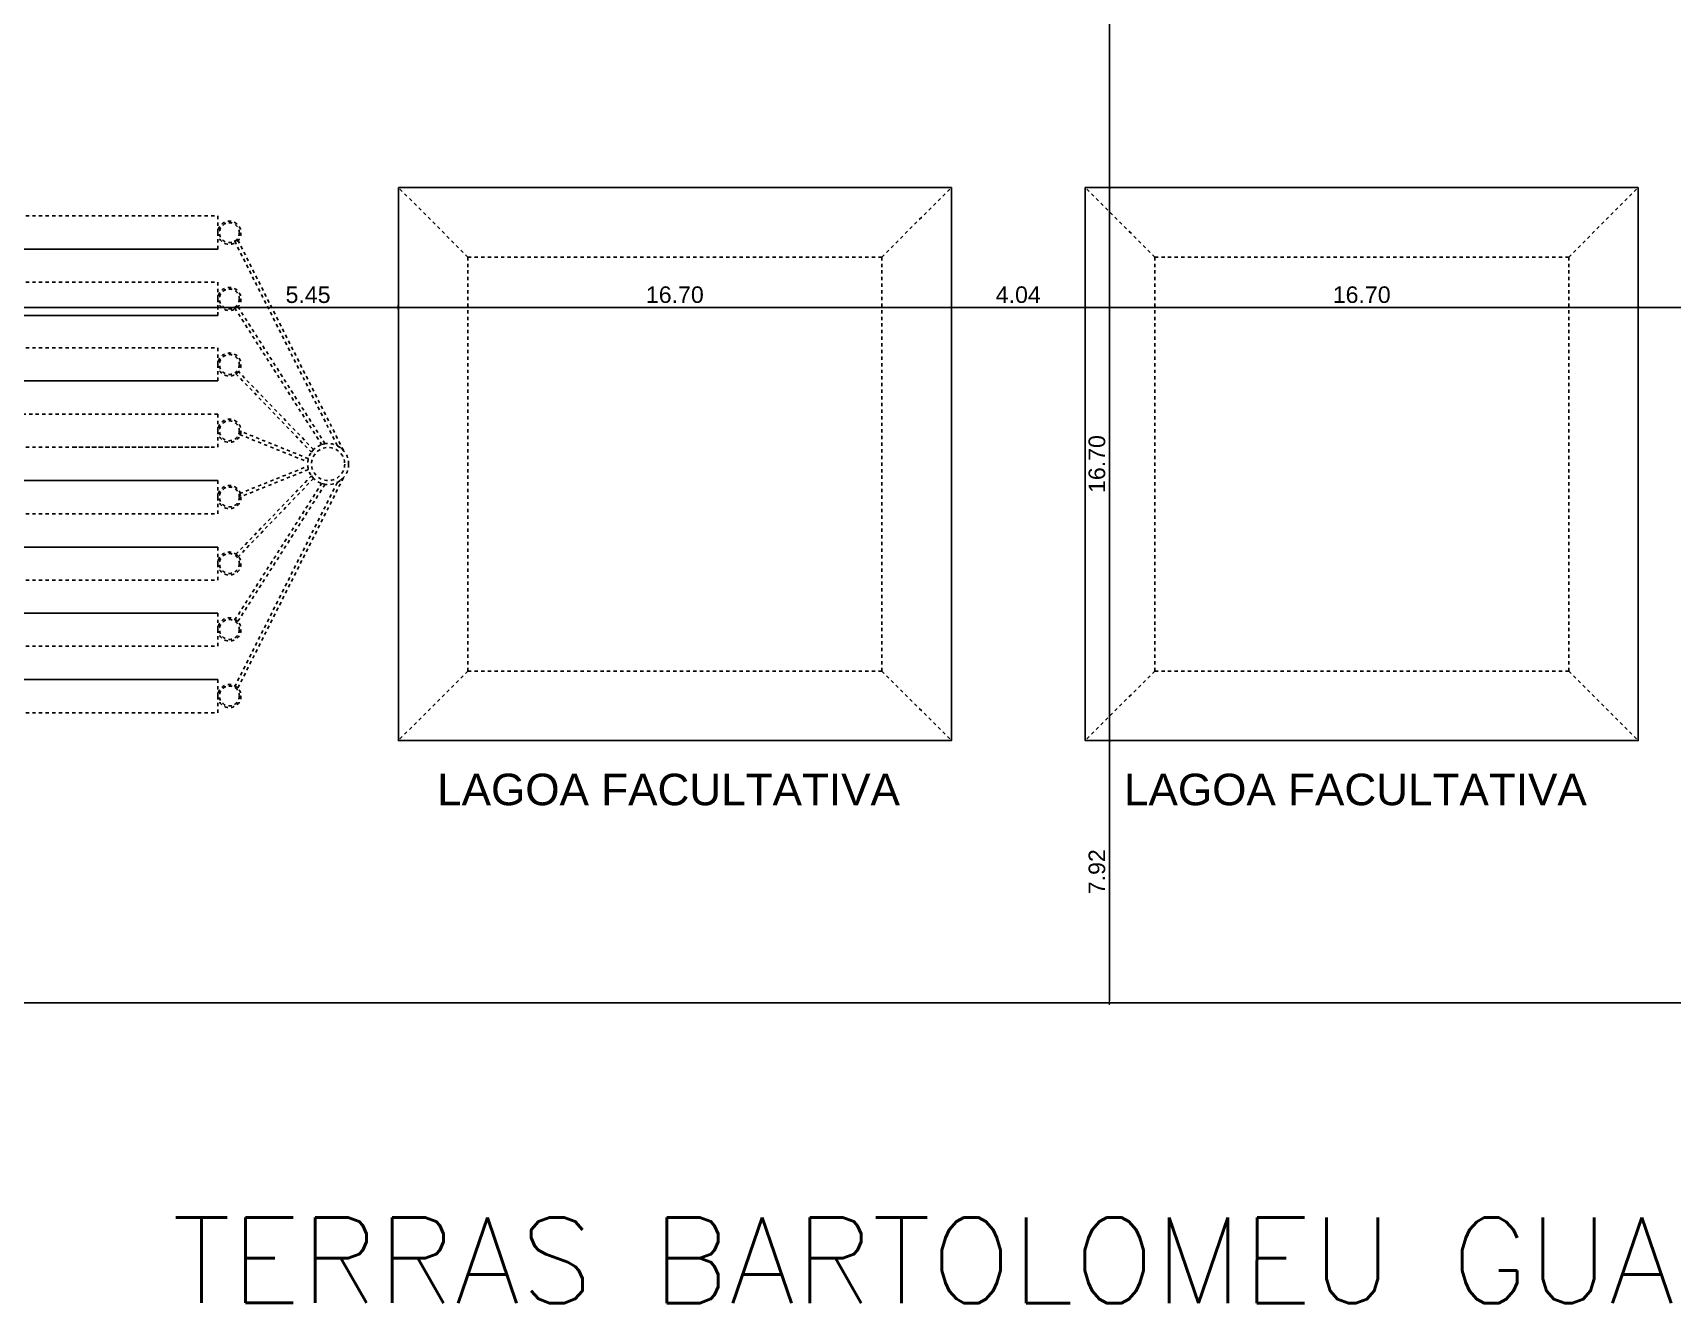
# Model space of a CAD drawing. Header units: millimetres. Extents: x 2823 to 2968, y 1352 to 1452.
# Drawn here: x 2871.81 to 2921.31, y 1352.84 to 1391.2 of the extents above; entities that cross this region are included whole.
import ezdxf

# ---------------------------------------------------------------- set-up
doc = ezdxf.new("R2010")
doc.units = ezdxf.units.MM
doc.header["$LTSCALE"] = 0.03
doc.linetypes.add('Dashed', pattern=[0.75, 0.5, -0.25])
doc.layers.add('A-COTAS', color=12, linetype='Continuous', lineweight=9)
doc.layers.add('A-PAREDE', color=5, linetype='Continuous', lineweight=30)
doc.layers.add('A-TEXTO1', color=7, linetype='Continuous', true_color=0x000000)
for name, color, linetype in [('A_PROJEÇÃO', 7, 'Dashed'), ('G_HACHURA', 9, 'Continuous'), ('IND_DIAMETRO', 7, 'Continuous'), ('LISTAGEM_TEXTO', 7, 'Continuous')]:
    doc.layers.add(name, color=color, linetype=linetype)
doc.styles.add('Arial', font='arial.ttf')
doc.styles.add('Century Gothic', font='arial.ttf')
doc.styles.get("Standard").update_dxf_attribs({"font": 'romans.shx'})
doc.dimstyles.new('COTA_250', dxfattribs={"dimscale": 250, "dimtxt": 0.002, "dimasz": 0.00025, "dimexe": 0.00075, "dimexo": 0.00075, "dimgap": 0.0005, "dimtad": 1, "dimzin": 4, "dimdsep": 46, "dimtxsty": 'Century Gothic', "dimblk": 'PU-Tick', "dimcen": 0.001, "dimdle": 0.00075, "dimse1": 1, "dimse2": 1, "dimclrd": 256, "dimclre": 256, "dimclrt": 256, "dimadec": 0, "dimazin": 0, "dimtfac": 1, "dimtix": 1, "dimtmove": 0, "dimatfit": 3, "dimldrblk": 'DOT', "dimfxl": 1, "dimarcsym": 0})

# ---------------------------------------------------------------- blocks, each defined once
blk = doc.blocks.new('PU-Tick')
for p, q in [((1, 0), (-1, 0)), ((0, -1), (0, 1))]:
    blk.add_line(p, q)
at = {"color": 0, "linetype": 'ByBlock', "const_width": 0.15}
blk.add_lwpolyline([(-0.5, -0.5), (0.5, 0.5)], dxfattribs=at)
blk = doc.blocks.new('*D111')
at = {"layer": 'A-COTAS', "lineweight": -2, "transparency": 16777216}
blk.add_line((2882.911, 1382.909), (2899.486, 1382.909), dxfattribs=at)
at = {"layer": 'Defpoints', "color": 0, "transparency": 16777216}
for p in [(2899.549, 1382.909), (2882.849, 1363.112), (2899.549, 1363.112)]:
    blk.add_point(p, dxfattribs=at)
at = {"layer": 'A-COTAS', "lineweight": -2, "transparency": 16777216, "xscale": 0.0625, "yscale": 0.0625, "zscale": 0.0625, "rotation": 180}
blk.add_blockref('PU-Tick', (2882.849, 1382.909), dxfattribs=at)
at = {"layer": 'A-COTAS', "lineweight": -2, "transparency": 16777216, "xscale": 0.0625, "yscale": 0.0625, "zscale": 0.0625}
blk.add_blockref('PU-Tick', (2899.549, 1382.909), dxfattribs=at)
at = {"layer": 'A-COTAS', "transparency": 16777216, "insert": (2891.199, 1383.289), "char_height": 0.5, "attachment_point": 5, "style": 'Century Gothic'}
blk.add_mtext('16.70', dxfattribs=at)
blk = doc.blocks.new('_Dot')
at = {"layer": 'G_HACHURA', "color": 0, "lineweight": -2}
blk.add_line((-0.5, 0), (-1, 0), dxfattribs=at)
at = {"layer": 'G_HACHURA', "color": 0, "const_width": 0.5}
blk.add_lwpolyline([(-0.25, 0, 1), (0.25, 0, 1)], format="xyb", close=True, dxfattribs=at)
blk = doc.blocks.new('*D112')
at = {"layer": 'A-COTAS', "lineweight": -2, "transparency": 16777216}
blk.add_line((2899.611, 1382.909), (2903.526, 1382.909), dxfattribs=at)
at = {"layer": 'Defpoints', "color": 0, "transparency": 16777216}
for p in [(2903.589, 1382.909), (2903.589, 1379.812), (2899.549, 1363.112)]:
    blk.add_point(p, dxfattribs=at)
at = {"layer": 'A-COTAS', "lineweight": -2, "transparency": 16777216, "xscale": 0.0625, "yscale": 0.0625, "zscale": 0.0625, "rotation": 180}
blk.add_blockref('PU-Tick', (2899.549, 1382.909), dxfattribs=at)
at = {"layer": 'A-COTAS', "lineweight": -2, "transparency": 16777216, "xscale": 0.0625, "yscale": 0.0625, "zscale": 0.0625}
blk.add_blockref('PU-Tick', (2903.589, 1382.909), dxfattribs=at)
at = {"layer": 'A-COTAS', "transparency": 16777216, "insert": (2901.569, 1383.289), "char_height": 0.5, "attachment_point": 5, "style": 'Century Gothic'}
blk.add_mtext('4.04', dxfattribs=at)
blk = doc.blocks.new('*D113')
at = {"layer": 'A-COTAS', "lineweight": -2, "transparency": 16777216}
blk.add_line((2903.651, 1382.909), (2920.226, 1382.909), dxfattribs=at)
at = {"layer": 'Defpoints', "color": 0, "transparency": 16777216}
for p in [(2920.289, 1382.909), (2903.589, 1379.812), (2920.289, 1379.812)]:
    blk.add_point(p, dxfattribs=at)
at = {"layer": 'A-COTAS', "lineweight": -2, "transparency": 16777216, "xscale": 0.0625, "yscale": 0.0625, "zscale": 0.0625, "rotation": 180}
blk.add_blockref('PU-Tick', (2903.589, 1382.909), dxfattribs=at)
at = {"layer": 'A-COTAS', "lineweight": -2, "transparency": 16777216, "xscale": 0.0625, "yscale": 0.0625, "zscale": 0.0625}
blk.add_blockref('PU-Tick', (2920.289, 1382.909), dxfattribs=at)
at = {"layer": 'A-COTAS', "transparency": 16777216, "insert": (2911.939, 1383.289), "char_height": 0.5, "attachment_point": 5, "style": 'Century Gothic'}
blk.add_mtext('16.70', dxfattribs=at)
blk = doc.blocks.new('*D114')
at = {"layer": 'A-COTAS', "lineweight": -2, "transparency": 16777216}
blk.add_line((2920.351, 1382.909), (2924.156, 1382.909), dxfattribs=at)
at = {"layer": 'Defpoints', "color": 0, "transparency": 16777216}
for p in [(2924.218, 1382.909), (2920.289, 1379.812), (2924.218, 1376.812)]:
    blk.add_point(p, dxfattribs=at)
at = {"layer": 'A-COTAS', "lineweight": -2, "transparency": 16777216, "xscale": 0.0625, "yscale": 0.0625, "zscale": 0.0625, "rotation": 180}
blk.add_blockref('PU-Tick', (2920.289, 1382.909), dxfattribs=at)
at = {"layer": 'A-COTAS', "lineweight": -2, "transparency": 16777216, "xscale": 0.0625, "yscale": 0.0625, "zscale": 0.0625}
blk.add_blockref('PU-Tick', (2924.218, 1382.909), dxfattribs=at)
at = {"layer": 'A-COTAS', "transparency": 16777216, "insert": (2922.254, 1383.289), "char_height": 0.5, "attachment_point": 5, "style": 'Century Gothic'}
blk.add_mtext('3.93', dxfattribs=at)
blk = doc.blocks.new('*D121')
at = {"layer": 'A-COTAS', "lineweight": -2, "transparency": 16777216}
blk.add_line((2882.786, 1382.909), (2877.461, 1382.909), dxfattribs=at)
at = {"layer": 'Defpoints', "color": 0, "transparency": 16777216}
for p in [(2877.398, 1382.909), (2877.398, 1378.934), (2882.849, 1363.112)]:
    blk.add_point(p, dxfattribs=at)
at = {"layer": 'A-COTAS', "lineweight": -2, "transparency": 16777216, "xscale": 0.0625, "yscale": 0.0625, "zscale": 0.0625, "rotation": 180}
blk.add_blockref('PU-Tick', (2877.398, 1382.909), dxfattribs=at)
at = {"layer": 'A-COTAS', "lineweight": -2, "transparency": 16777216, "xscale": 0.0625, "yscale": 0.0625, "zscale": 0.0625}
blk.add_blockref('PU-Tick', (2882.849, 1382.909), dxfattribs=at)
at = {"layer": 'A-COTAS', "transparency": 16777216, "insert": (2880.124, 1383.288), "char_height": 0.5, "attachment_point": 5, "style": 'Century Gothic'}
blk.add_mtext('5.45', dxfattribs=at)
blk = doc.blocks.new('*D122')
at = {"layer": 'A-COTAS', "lineweight": -2, "transparency": 16777216}
blk.add_line((2877.336, 1382.909), (2847.461, 1382.909), dxfattribs=at)
at = {"layer": 'Defpoints', "color": 0, "transparency": 16777216}
for p in [(2847.398, 1382.909), (2847.398, 1378.952), (2877.398, 1378.934)]:
    blk.add_point(p, dxfattribs=at)
at = {"layer": 'A-COTAS', "lineweight": -2, "transparency": 16777216, "xscale": 0.0625, "yscale": 0.0625, "zscale": 0.0625, "rotation": 180}
blk.add_blockref('PU-Tick', (2847.398, 1382.909), dxfattribs=at)
at = {"layer": 'A-COTAS', "lineweight": -2, "transparency": 16777216, "xscale": 0.0625, "yscale": 0.0625, "zscale": 0.0625}
blk.add_blockref('PU-Tick', (2877.398, 1382.909), dxfattribs=at)
at = {"layer": 'A-COTAS', "transparency": 16777216, "insert": (2862.398, 1383.289), "char_height": 0.5, "attachment_point": 5, "style": 'Century Gothic'}
blk.add_mtext('30.00', dxfattribs=at)
blk = doc.blocks.new('*D127')
at = {"layer": 'A-COTAS', "lineweight": -2, "transparency": 16777216}
blk.add_line((2904.326, 1386.465), (2904.326, 1369.89), dxfattribs=at)
at = {"layer": 'Defpoints', "color": 0, "transparency": 16777216}
for p in [(2904.772, 1386.527), (2904.326, 1369.827), (2905.036, 1369.827)]:
    blk.add_point(p, dxfattribs=at)
at = {"layer": 'A-COTAS', "lineweight": -2, "transparency": 16777216, "xscale": 0.0625, "yscale": 0.0625, "zscale": 0.0625}
for p, rotation in [((2904.326, 1386.527), 90), ((2904.326, 1369.827), 270)]:
    blk.add_blockref('PU-Tick', p, dxfattribs=dict(at, rotation=rotation))
at = {"layer": 'A-COTAS', "transparency": 16777216, "insert": (2903.946, 1378.177), "char_height": 0.5, "attachment_point": 5, "rotation": 90, "style": 'Century Gothic'}
blk.add_mtext('16.70', dxfattribs=at)
blk = doc.blocks.new('*D158')
at = {"layer": 'A-COTAS', "lineweight": -2, "transparency": 16777216}
blk.add_line((2904.326, 1416.271), (2904.326, 1386.59), dxfattribs=at)
at = {"layer": 'Defpoints', "color": 0, "transparency": 16777216}
for p in [(2904.85, 1416.334), (2904.326, 1386.527), (2905.458, 1386.527)]:
    blk.add_point(p, dxfattribs=at)
at = {"layer": 'A-COTAS', "lineweight": -2, "transparency": 16777216, "xscale": 0.0625, "yscale": 0.0625, "zscale": 0.0625}
for p, rotation in [((2904.326, 1416.334), 90), ((2904.326, 1386.527), 270)]:
    blk.add_blockref('PU-Tick', p, dxfattribs=dict(at, rotation=rotation))
at = {"layer": 'A-COTAS', "transparency": 16777216, "insert": (2903.946, 1401.431), "char_height": 0.5, "attachment_point": 5, "rotation": 90, "style": 'Century Gothic'}
blk.add_mtext('29.81', dxfattribs=at)
blk = doc.blocks.new('sanitario')
at = {"layer": 'A_PROJEÇÃO'}
for p, q in [((610447.697, 9201706.915), (610445.597, 9201709.015)), ((610460.197, 9201706.915), (610462.297, 9201709.015)), ((610468.437, 9201706.915), (610466.337, 9201709.015)), ((610480.937, 9201706.915), (610483.037, 9201709.015)), ((610410.146, 9201708.156), (610440.146, 9201708.156)), ((610440.146, 9201707.656), (610440.146, 9201708.156)), ((610440.146, 9201707.656), (610440.146, 9201708.137)), ((610440.146, 9201707.156), (610440.146, 9201707.656)), ((610440.146, 9201707.156), (610440.146, 9201707.656)), ((610410.146, 9201707.156), (610440.146, 9201707.156)), ((610410.146, 9201706.156), (610440.146, 9201706.156)), ((610440.146, 9201705.656), (610440.146, 9201706.156)), ((610440.146, 9201705.656), (610440.146, 9201706.137)), ((610440.146, 9201705.156), (610440.146, 9201705.656)), ((610440.146, 9201705.156), (610440.146, 9201705.656)), ((610410.146, 9201705.156), (610440.146, 9201705.156)), ((610410.146, 9201704.174), (610440.146, 9201704.174)), ((610440.146, 9201703.674), (610440.146, 9201704.174)), ((610440.146, 9201703.674), (610440.146, 9201704.156)), ((610440.146, 9201703.174), (610440.146, 9201703.674)), ((610440.146, 9201703.174), (610440.146, 9201703.674)), ((610410.146, 9201703.174), (610440.146, 9201703.174)), ((610440.146, 9201701.674), (610440.146, 9201702.174)), ((610440.146, 9201701.674), (610440.146, 9201702.156)), ((610440.146, 9201701.174), (610440.146, 9201701.674)), ((610440.146, 9201701.174), (610440.146, 9201701.674)), ((610410.146, 9201701.174), (610440.146, 9201701.174)), ((610435.785, 9201701.174), (610439.999, 9201701.174)), ((610410.146, 9201700.165), (610440.146, 9201700.165)), ((610440.146, 9201700.165), (610440.146, 9201699.665)), ((610440.146, 9201700.165), (610440.146, 9201699.665)), ((610440.146, 9201699.665), (610440.146, 9201699.165)), ((610440.146, 9201699.665), (610440.146, 9201699.184)), ((610410.146, 9201699.165), (610440.146, 9201699.165)), ((610410.146, 9201698.156), (610440.146, 9201698.156)), ((610440.146, 9201698.156), (610440.146, 9201697.656)), ((610440.146, 9201698.156), (610440.146, 9201697.656)), ((610440.146, 9201697.656), (610440.146, 9201697.156)), ((610440.146, 9201697.656), (610440.146, 9201697.175)), ((610410.146, 9201697.156), (610440.146, 9201697.156)), ((610410.146, 9201696.166), (610440.146, 9201696.166)), ((610440.146, 9201696.166), (610440.146, 9201695.666)), ((610440.146, 9201696.166), (610440.146, 9201695.666)), ((610440.146, 9201695.666), (610440.146, 9201695.166)), ((610440.146, 9201695.666), (610440.146, 9201695.185)), ((610410.146, 9201695.166), (610440.146, 9201695.166)), ((610410.146, 9201694.157), (610440.146, 9201694.157)), ((610440.146, 9201694.157), (610440.146, 9201693.657)), ((610440.146, 9201694.157), (610440.146, 9201693.657)), ((610447.697, 9201694.415), (610445.597, 9201692.315)), ((610460.197, 9201694.415), (610462.297, 9201692.315)), ((610468.437, 9201694.415), (610466.337, 9201692.315)), ((610480.937, 9201694.415), (610483.037, 9201692.315)), ((610440.146, 9201693.657), (610440.146, 9201693.157)), ((610440.146, 9201693.657), (610440.146, 9201693.176)), ((610410.146, 9201693.157), (610440.146, 9201693.157))]:
    blk.add_line(p, q, dxfattribs=at)
for points in [[(610443.939, 9201701.08), (610440.751, 9201707.429), (610440.703, 9201707.411), (610440.655, 9201707.394), (610443.757, 9201701.219), (610443.849, 9201701.162)], [(610447.697, 9201706.915), (610460.197, 9201706.915), (610460.197, 9201694.415), (610447.697, 9201694.415)], [(610480.937, 9201706.915), (610468.437, 9201706.915), (610468.437, 9201694.415), (610480.937, 9201694.415)], [(610443.385, 9201701.279), (610440.75, 9201705.419), (610440.705, 9201705.396), (610440.659, 9201705.373), (610443.281, 9201701.254)], [(610443.037, 9201701.102), (610440.772, 9201703.454), (610440.733, 9201703.421), (610440.694, 9201703.389), (610442.971, 9201701.024)], [(610442.879, 9201700.83), (610440.846, 9201701.65), (610440.826, 9201701.603), (610440.805, 9201701.557), (610442.86, 9201700.73)], [(610442.879, 9201700.5), (610440.846, 9201699.681), (610440.826, 9201699.728), (610440.805, 9201699.774), (610442.86, 9201700.6)], [(610443.939, 9201700.251), (610440.751, 9201693.902), (610440.703, 9201693.919), (610440.655, 9201693.937), (610443.757, 9201700.112), (610443.854, 9201700.174)], [(610443.385, 9201700.052), (610440.75, 9201695.912), (610440.705, 9201695.935), (610440.659, 9201695.958), (610443.281, 9201700.077)], [(610443.037, 9201700.229), (610440.772, 9201697.877), (610440.733, 9201697.91), (610440.694, 9201697.942), (610442.971, 9201700.307)]]:
    blk.add_lwpolyline(points, close=True, dxfattribs=at)
for points in [[(610440.146, 9201707.156), (610410.146, 9201707.156)], [(610440.146, 9201705.156), (610410.146, 9201705.156)], [(610440.146, 9201703.174), (610410.146, 9201703.174)], [(610440.146, 9201702.174), (610410.146, 9201702.174)], [(610440.146, 9201700.165), (610410.146, 9201700.165)], [(610440.146, 9201698.156), (610410.146, 9201698.156)], [(610440.146, 9201696.166), (610410.146, 9201696.166)], [(610440.146, 9201694.157), (610410.146, 9201694.157)]]:
    blk.add_lwpolyline(points, dxfattribs=at)
for centre, radius in [((610440.496, 9201707.651), 0.35), ((610440.496, 9201707.651), 0.3), ((610440.496, 9201705.651), 0.35), ((610440.496, 9201705.651), 0.3), ((610440.496, 9201703.67), 0.35), ((610440.496, 9201703.67), 0.3), ((610440.496, 9201701.67), 0.35), ((610440.496, 9201701.67), 0.3), ((610443.477, 9201700.665), 0.62), ((610443.477, 9201700.665), 0.5), ((610440.496, 9201699.67), 0.35), ((610440.496, 9201699.67), 0.3), ((610440.496, 9201697.661), 0.35), ((610440.496, 9201697.661), 0.3), ((610440.496, 9201695.671), 0.35), ((610440.496, 9201695.671), 0.3), ((610440.496, 9201693.662), 0.35), ((610440.496, 9201693.662), 0.3)]:
    blk.add_circle(centre, radius, dxfattribs=at)
at = {"layer": 'LISTAGEM_TEXTO'}
for points in [[(610445.597, 9201709.015), (610462.297, 9201709.015), (610462.297, 9201692.315), (610445.597, 9201692.315)], [(610483.037, 9201709.015), (610466.337, 9201709.015), (610466.337, 9201692.315), (610483.037, 9201692.315)]]:
    blk.add_lwpolyline(points, close=True, dxfattribs=at)
at = {"layer": 'IND_DIAMETRO', "style": 'Arial'}
for p in [(610446.768, 9201690.363), (610467.508, 9201690.363)]:
    blk.add_text('LAGOA FACULTATIVA', height=0.95262, rotation=0, dxfattribs=at).set_placement(p)
blk = doc.blocks.new('*D167')
at = {"layer": 'A-COTAS', "lineweight": -2, "transparency": 16777216}
blk.add_line((2904.326, 1369.765), (2904.326, 1361.968), dxfattribs=at)
at = {"layer": 'Defpoints', "color": 0, "transparency": 16777216}
for p in [(2904.986, 1369.827), (2904.326, 1361.906), (2904.778, 1361.906)]:
    blk.add_point(p, dxfattribs=at)
at = {"layer": 'A-COTAS', "lineweight": -2, "transparency": 16777216, "xscale": 0.0625, "yscale": 0.0625, "zscale": 0.0625}
for p, rotation in [((2904.326, 1369.827), 90), ((2904.326, 1361.906), 270)]:
    blk.add_blockref('PU-Tick', p, dxfattribs=dict(at, rotation=rotation))
at = {"layer": 'A-COTAS', "transparency": 16777216, "insert": (2903.946, 1365.867), "char_height": 0.5, "attachment_point": 5, "rotation": 90, "style": 'Century Gothic'}
blk.add_mtext('7.92', dxfattribs=at)
blk = doc.blocks.new('arq geral tgov')
blk.add_lwpolyline([(-62.5, 40), (-62.5, -40), (62.5, -40), (62.5, 40)], close=True)
at = {"layer": 'A-PAREDE'}
blk.add_blockref('sanitario', (-610460.379, -9201724.394), dxfattribs=at)
at = {"layer": 'A-TEXTO1', "color": 12, "true_color": 0xdb0000, "insert": (34.053, -49.068), "char_height": 2.58222, "attachment_point": 9, "rotation": 359.9922}
blk.add_mtext_dynamic_manual_height_columns('TERRAS BARTOLOMEU GUARRIDO', width=69.86769, gutter_width=156.558, heights=[0], dxfattribs=at)
at = {"layer": 'A-COTAS'}
for base, p1, p2, picture, middle in [((6.695, -15.378), (7.218, 14.428), (7.826, -15.378), '*D158', (6.314, -0.475)), ((6.695, -32.078), (7.141, -15.378), (7.404, -32.078), '*D127', (6.314, -23.728)), ((6.695, -40), (7.355, -32.078), (7.146, -40), '*D167', (6.314, -36.039))]:
    dim = blk.add_linear_dim(base=base, p1=p1, p2=p2, angle=270, dimstyle='COTA_250', dxfattribs=at)
    dim.commit()
    dim.dimension.update_dxf_attribs({"geometry": picture, "text_midpoint": middle, "insert": (-2897.632, -1401.906)})
for base, p1, p2, picture, middle in [((-50.233, -18.997), (-20.233, -22.972), (-50.233, -22.953), '*D122', (-35.233, -18.617)), ((-20.233, -18.997), (-14.783, -38.793), (-20.233, -22.972), '*D121', (-17.508, -18.618)), ((1.917, -18.997), (-14.783, -38.793), (1.917, -38.793), '*D111', (-6.433, -18.617)), ((5.957, -18.997), (1.917, -38.793), (5.957, -22.093), '*D112', (3.937, -18.617)), ((22.657, -18.997), (5.957, -22.093), (22.657, -22.093), '*D113', (14.307, -18.617)), ((26.587, -18.997), (22.657, -22.093), (26.587, -25.093), '*D114', (24.622, -18.617))]:
    dim = blk.add_linear_dim(base=base, p1=p1, p2=p2, dimstyle='COTA_250', dxfattribs=at)
    dim.commit()
    dim.dimension.update_dxf_attribs({"geometry": picture, "text_midpoint": middle, "insert": (-2897.632, -1401.906)})

msp = doc.modelspace()

# ---------------------------------------------------------------- block references
msp.add_blockref('arq geral tgov', (2897.632, 1401.906))

doc.saveas('drawing.dxf')
